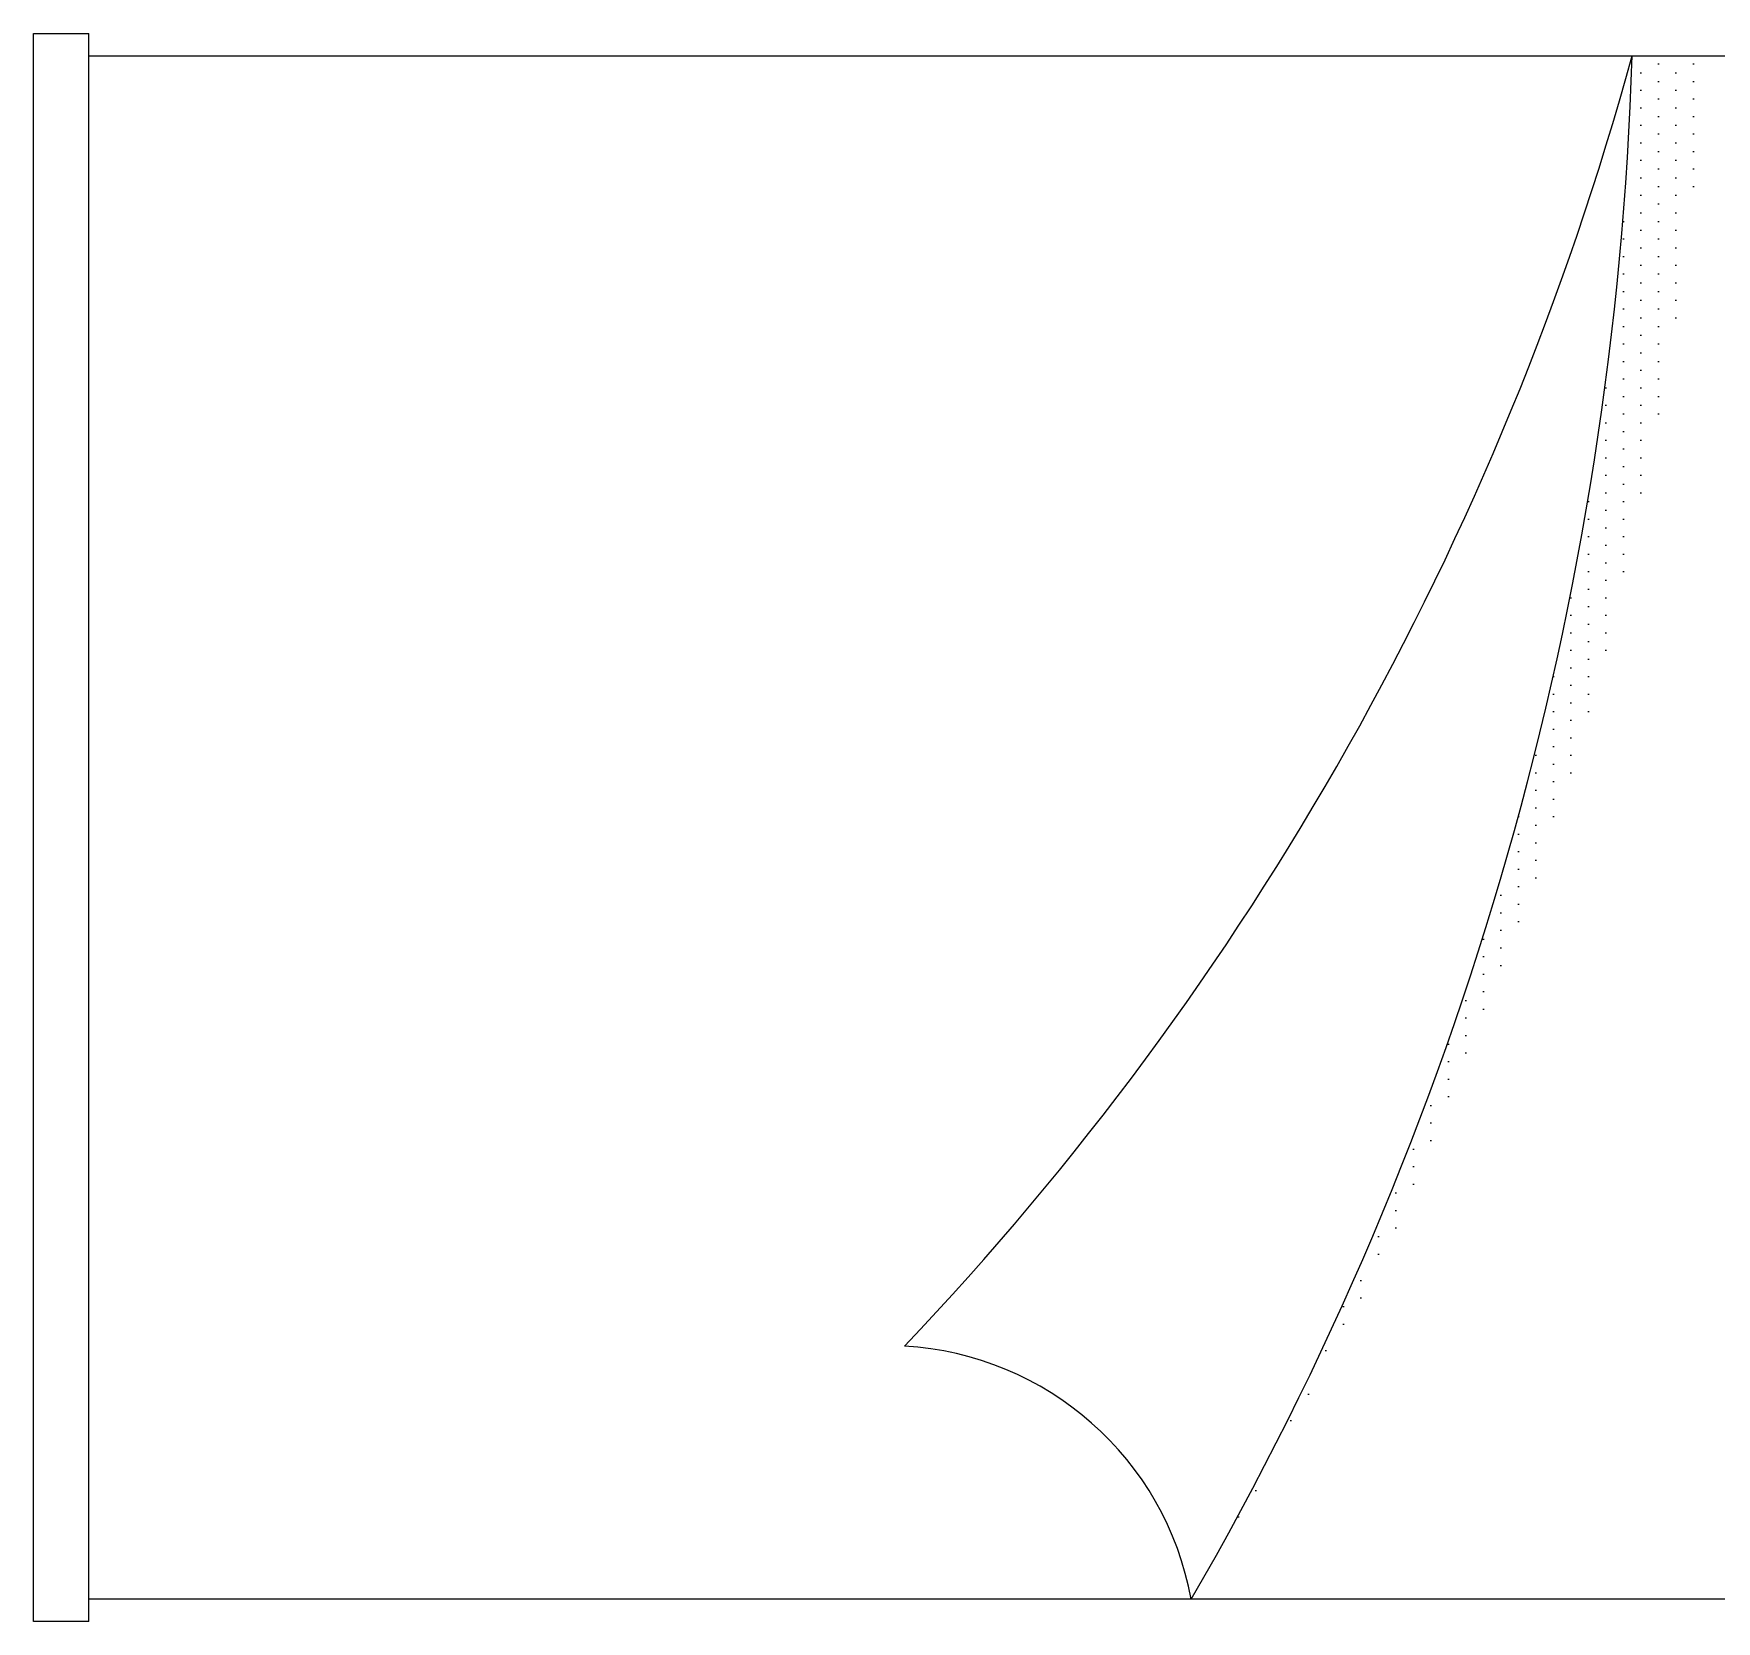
# Model space of a CAD drawing. Header units: millimetres. Extents: x 15734 to 38872, y 8066 to 23066.
# Drawn here: x 22236 to 23915, y 10510 to 12094 of the extents above; entities that cross this region are included whole.
import ezdxf

# ---------------------------------------------------------------- set-up
doc = ezdxf.new("R2010")
doc.units = ezdxf.units.MM
doc.header["$MEASUREMENT"] = 0
doc.layers.get('0').update_dxf_attribs({"color": 4})

msp = doc.modelspace()

# ---------------------------------------------------------------- hatches: boundary and pattern name
h = msp.add_hatch()
h.set_pattern_fill('DOTS', color=256, scale=11, angle=270, style=0)
h.set_pattern_definition([(270, (-116122.392, 237766.77), (17.4625, -8.73125), [0, -17.4625])])
h.paths.add_polyline_path([(23906.24, 12072.17), (23830.81, 12072.17, -0.1242731), (23390.81, 10532.17, 0.1225633)])

# ---------------------------------------------------------------- linework, layer by layer
for p, q in [((22235.81, 10510.17), (22235.81, 12094.17)), ((22235.81, 12094.17), (22290.81, 12094.17)), ((22290.81, 10510.17), (22290.81, 12094.17)), ((22290.81, 12072.17), (24380.81, 12072.17)), ((24380.81, 10532.17), (22290.81, 10532.17)), ((22290.81, 10510.17), (22235.81, 10510.17))]:
    msp.add_line(p, q)
for centre, radius, start, end in [((20913.02, 12869.11), 3024.66, 316.43667, 344.72336), ((20560.64, 12173.65), 3271.75, 329.8866, 358.22261), ((23087.45, 10476.74), 308.39, 10.35432, 86.78617)]:
    msp.add_arc(centre, radius, start, end)

doc.saveas('drawing.dxf')
